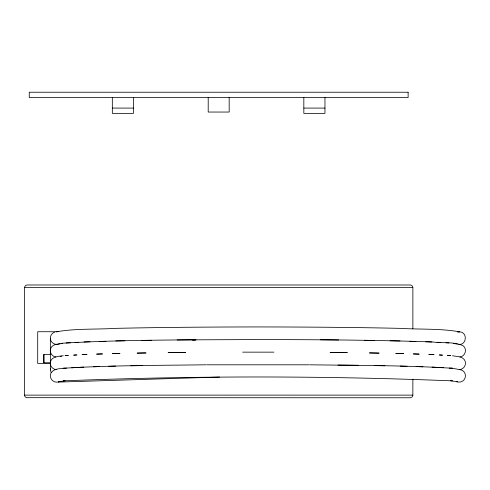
<?xml version="1.0" encoding="UTF-8"?>
<svg xmlns="http://www.w3.org/2000/svg" width="490" height="490" viewBox="0 0 490 490"><rect width="100%" height="100%" fill="white"/><g stroke="black" fill="none" stroke-linecap="round" stroke-linejoin="round"><path stroke-width="0.73" d="M50.341 338.682C50.121 335.877 51.879 333.114 54.543 332.171M51.168 372.529L50.341 369.944L50.433 368.302M412.874 379.113L412.85 395.473L412.102 396.992L410.234 397.77L26.46 397.678L25.045 396.735L24.5 395.124L24.524 287.275L25.535 285.523L27.14 284.978L410.577 285.002L412.102 285.75L412.874 287.618L412.874 328.79M50.28 362.888C50.789 356.561 58.567 356.297 63.308 355.765M461.182 369.233C464.391 368.204 466.29 364.474 465.182 361.277C463.344 356.144 456.845 356.579 452.472 355.765M59.278 381.502L58.261 381.918L65.072 380.663L63.486 380.871C192.974 375.677 322.806 375.677 452.295 380.871L450.708 380.663L457.538 381.924M115.769 340.966L124.95 340.764M459.957 356.934C465.341 356.506 467.485 348.856 463.062 345.732C453.814 341.383 442.807 343.459 432.958 342.002C374.63 339.913 316.252 339.686 257.893 339.546C192.803 339.98 127.633 339.435 62.628 343.19C58.972 344.274 54.2 343.594 51.56 346.896C48.602 350.528 51.174 356.518 55.823 356.934M56.148 331.84C75.595 328.367 95.575 329.58 115.23 328.367C162.778 327.314 210.333 326.989 257.893 326.934C305.448 326.989 353.008 327.314 400.551 328.367C420.212 329.58 440.192 328.367 459.638 331.84C467.779 332.11 466.792 345.327 458.701 344.384M60.215 356.414L61.581 356.163M57.759 344.262L59.805 343.894M61.17 343.649L62.53 343.398M83.729 367.084L71.718 367.794M64.698 368.174L63.1 368.278C110.569 365.307 158.16 365.43 205.696 364.811L205.874 364.805M65.06 355.611L68.024 355.44M73.959 355.091L76.924 354.913M82.112 354.613L86.614 354.411M66.15 342.988L70.585 342.737M75.019 342.486L78.719 342.271M65.433 355.605L68.392 355.434M73.561 355.14L76.52 354.974M82.43 354.631L87.097 354.417M66.53 368.094C61.268 368.694 54.531 368.045 51.119 372.719C48.645 376.694 51.958 382.31 56.62 382.139L219.551 377.049M457.985 331.932L459.638 331.84L457.348 331.908M55.75 344.458L57.079 344.415C53.729 344.617 50.568 341.953 50.341 338.572L50.341 369.944M192.49 340.189L195.535 340.091M96.469 354.099L102.539 353.902M112.394 353.59L119.958 353.4M83.992 341.94L90.044 341.751M99.127 341.475L105.938 341.267M96.928 354.117L102.226 353.958M112.81 353.633L119.774 353.437M93.578 366.777L99.642 366.594M108.737 366.312L115.554 366.097M141.537 340.47L151.337 340.293M137.316 353.076L145.616 352.923M137.102 353.125L146.143 352.965M130.824 365.797L142.149 365.595M168.26 352.592L185.63 352.414M177.135 339.968L196.025 339.791M168.156 352.629L185.514 352.463M242.624 352.145L273.922 352.151M206.633 364.805L309.147 364.805M112.326 108.082L133.458 108.082M303.831 108.082L324.962 108.082M24.5 287.618L412.874 287.618M58.194 331.73L37.706 331.73L37.706 363.427L50.605 363.427M50.648 362.747L43.873 362.747L43.861 357.516L43.867 354.435L50.635 354.435M24.5 395.124L412.874 395.124M320.515 339.797L338.645 339.968M330.15 352.414L347.52 352.592M330.266 352.463L346.871 352.622M337.978 365.099L358.398 365.295M364.444 340.293L374.244 340.47M390.077 340.752L400.012 340.966M369.411 352.91L379.223 353.088M395.822 353.4L403.386 353.59M369.638 352.965L378.678 353.125M396.006 353.437L403.723 353.651M374.391 365.607L384.956 365.797M309.913 364.805L310.084 364.811C357.62 365.43 405.212 365.307 452.68 368.278L449.25 368.094M409.848 341.267L415.9 341.45M425.737 341.751L431.892 341.977M413.248 353.902L419.311 354.099M429.166 354.411L433.668 354.613M413.56 353.958L418.852 354.117M428.683 354.417L434.085 354.674M400.226 366.097L407.049 366.312M416.139 366.594L422.962 366.802M452.325 368.296L460.796 369.772A6.296 6.284 -86.4 0 1 465.071 378.004A6.296 6.284 -86.4 0 1 456.509 381.551M459.167 369.558L460.796 369.772M437.062 342.271L440.761 342.486M445.937 342.78L448.889 342.945M439.261 354.974L442.219 355.14M447.388 355.434L450.347 355.605M439.597 354.962L442.568 355.134M447.756 355.44L450.72 355.611M443.327 367.757L432.058 367.084M451.082 368.174L452.215 368.266M453.25 343.398L457.335 344.139M56.24 369.576C53.477 369.35 50.966 367.292 50.397 364.529M43.867 354.435L43.873 362.747M324.962 97.516L324.962 113.362L303.831 113.362L303.831 97.516M229.179 97.516L229.179 112.045L208.201 112.045L208.201 97.516M133.458 97.516L133.458 113.362L112.326 113.362L112.326 97.516M408.121 92.23L29.253 92.23L29.253 97.516L408.121 97.516L408.121 92.23"/></g></svg>
